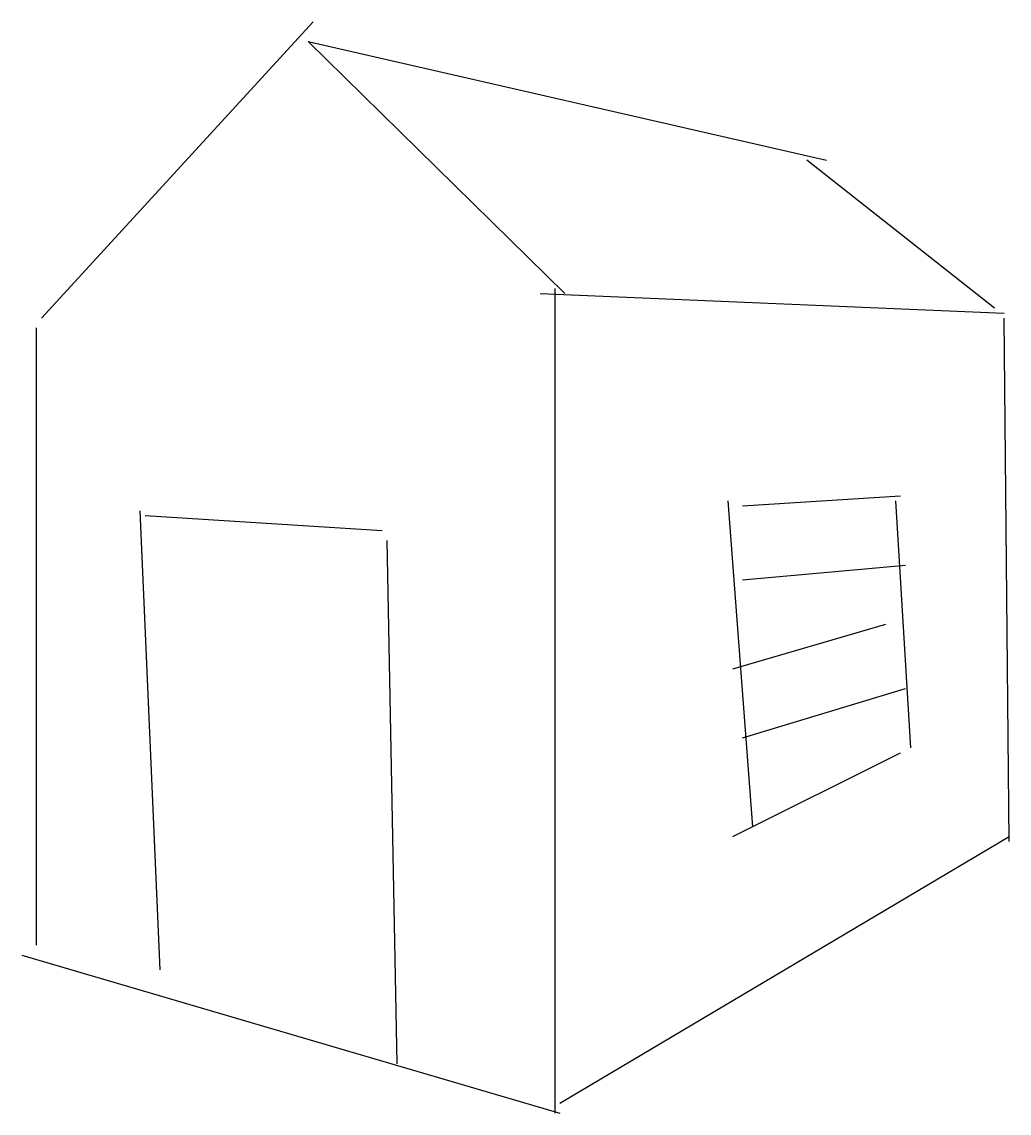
# Model space of a CAD drawing. Header units: metres. Extents: x -96 to 104, y 58 to 279.
import ezdxf

# ---------------------------------------------------------------- set-up
doc = ezdxf.new("R2010")
doc.units = ezdxf.units.M

msp = doc.modelspace()

# ---------------------------------------------------------------- linework, layer by layer
at = {"layer": 'Capa_por_defecto', "color": 0}
for p, q in [((-92, 219), (-37, 279)), ((-38, 275), (67, 251)), ((14, 224), (-38, 275)), ((101, 221), (63, 251)), ((9, 224), (103, 220)), ((12, 225), (12, 58)), ((104, 113), (103, 219)), ((-93, 92), (-93, 217)), ((47, 182), (52, 116)), ((50, 181), (82, 183)), ((81, 182), (84, 132)), ((-68, 87), (-72, 180)), ((-71, 179), (-23, 176)), ((-20, 68), (-22, 174)), ((50, 166), (83, 169)), ((48, 148), (79, 157)), ((50, 134), (83, 144)), ((48, 114), (82, 131)), ((13, 60), (104, 114)), ((-96, 90), (13, 58))]:
    msp.add_line(p, q, dxfattribs=at)

doc.saveas('drawing.dxf')
